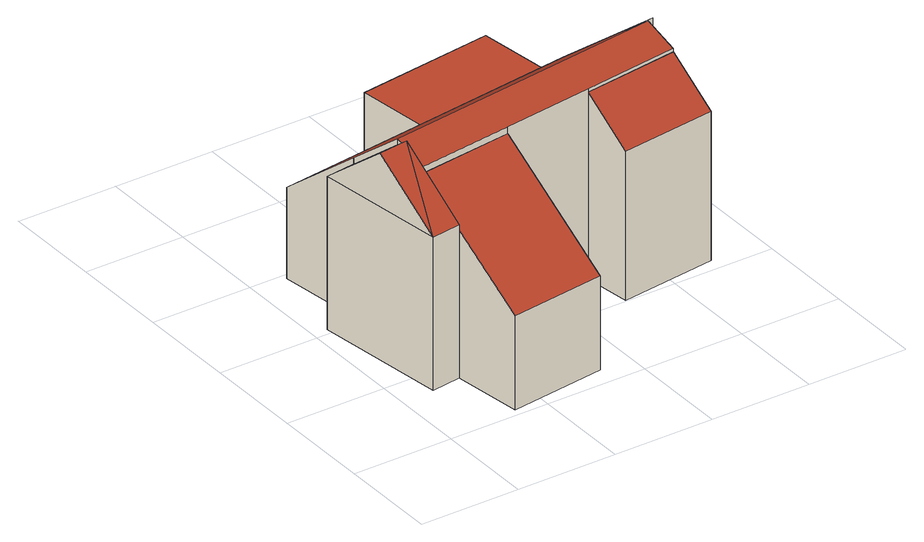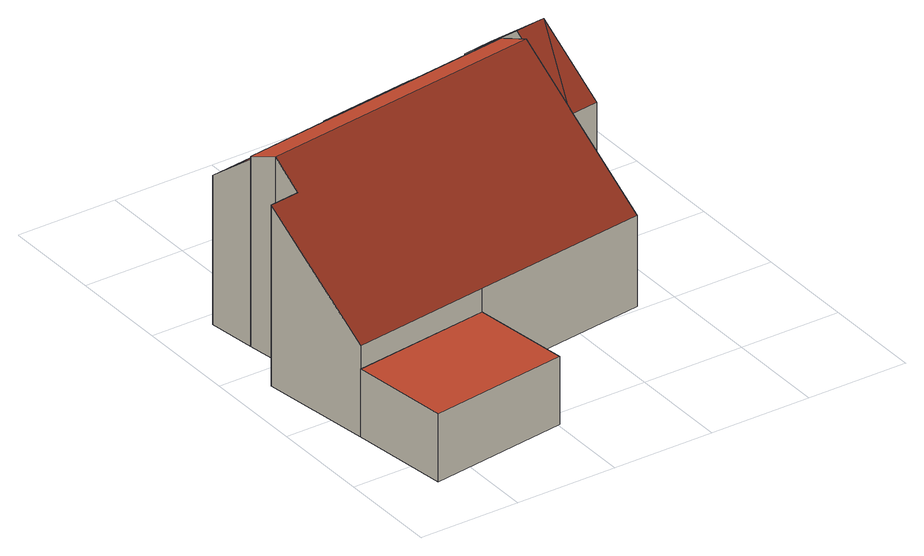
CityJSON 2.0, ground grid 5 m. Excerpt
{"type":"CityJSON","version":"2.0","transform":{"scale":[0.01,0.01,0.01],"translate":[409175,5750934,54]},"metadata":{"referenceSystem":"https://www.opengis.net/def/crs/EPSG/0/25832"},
"CityObjects":{
"building1":{"type":"Building","attributes":{"Gemeindeschluessel":"05515000","Geometrietyp2DReferenz":"3000","function":"31001_1000"},"address":[{"country":"Germany","locality":"Münster","thoroughfareNumber":"65","thoroughfareName":"Paul-Klee-Weg"}],"children":["building1-1","building1-2","building1-3","building1-4","building1-5"]},
"building1-1":{"type":"BuildingPart","attributes":{"roofType":"1000","measuredHeight":3.37},"parents":["building1"],"geometry":[{"type":"Solid","lod":"2","boundaries":[[[[0,1,2,3]],[[4,5,1,0]],[[3,2,6,7]],[[4,0,3,7]],[[1,5,6,2]],[[5,4,7,6]]]],"semantics":{"surfaces":[{"type":"WallSurface"},{"type":"RoofSurface"},{"type":"GroundSurface"},{"type":"ClosureSurface"}],"values":[[0,0,0,1,2,3]]}}]},
"building1-2":{"type":"BuildingPart","attributes":{"roofType":"3100","measuredHeight":10.11},"parents":["building1"],"geometry":[{"type":"Solid","lod":"2","boundaries":[[[[8,9,5,4,10]],[[11,12,9,8]],[[13,14,12,11]],[[15,16,17,14,13]],[[18,19,20,21,22,23]],[[24,25,26,27,28]],[[29,30,25,24]],[[31,32,18,23,15,13,33]],[[11,8,10,34,29,24,28,33,13]],[[6,5,9,12,14,17,21,20,35,36,26,25,30]],[[34,7,6,30,29]],[[7,34,10,4]],[[5,6,7,4]],[[16,15,23,22]],[[21,17,16,22]],[[19,18,32,37]],[[38,35,20,19,37]],[[31,33,39]],[[35,38,40,36]],[[38,37,32,31,39,40]],[[27,39,33,28]],[[40,27,26,36]],[[40,39,27]]]],"semantics":{"surfaces":[{"type":"WallSurface"},{"type":"RoofSurface"},{"type":"GroundSurface"},{"type":"ClosureSurface"}],"values":[[0,0,0,0,0,0,0,1,1,2,0,0,3,0,3,0,3,0,3,3,0,3,3]]}}]},
"building1-3":{"type":"BuildingPart","attributes":{"roofType":"2100","measuredHeight":9.29},"parents":["building1"],"geometry":[{"type":"Solid","lod":"2","boundaries":[[[[41,42,17,16]],[[43,44,42,41]],[[22,21,44,43]],[[43,41,16,22]],[[42,44,21,17]],[[21,22,16,17]]]],"semantics":{"surfaces":[{"type":"WallSurface"},{"type":"RoofSurface"},{"type":"GroundSurface"},{"type":"ClosureSurface"}],"values":[[0,0,0,1,2,3]]}}]},
"building1-4":{"type":"BuildingPart","attributes":{"roofType":"3100","measuredHeight":10.26},"parents":["building1"],"geometry":[{"type":"Solid","lod":"2","boundaries":[[[[45,46,47,48,49]],[[50,51,46,45]],[[27,26,51,50]],[[45,52,50]],[[45,49,53]],[[53,52,45]],[[52,53,31,39,27]],[[27,50,52]],[[46,51,26,36,35,47]],[[54,49,48]],[[36,40,38,35]],[[35,38,54,48,47]],[[26,27,40,36]],[[49,54,37,32,31,53]],[[32,37,38,40,39,31]],[[37,54,38]],[[40,27,39]]]],"semantics":{"surfaces":[{"type":"WallSurface"},{"type":"RoofSurface"},{"type":"GroundSurface"},{"type":"ClosureSurface"}],"values":[[0,0,0,0,1,1,1,1,2,0,3,3,3,0,3,3,3]]}}]},
"building1-5":{"type":"BuildingPart","attributes":{"roofType":"2100","measuredHeight":9.12},"parents":["building1"],"geometry":[{"type":"Solid","lod":"2","boundaries":[[[[48,47,55,56]],[[57,58,20,19]],[[56,55,58,57]],[[19,37,54,48,56,57]],[[47,35,20,58,55]],[[48,54,38,35,47]],[[54,37,38]],[[35,38,37,19,20]]]],"semantics":{"surfaces":[{"type":"WallSurface"},{"type":"RoofSurface"},{"type":"GroundSurface"},{"type":"ClosureSurface"}],"values":[[0,0,0,1,2,3,3,3]]}}]}
},
"vertices":[
[1679,2166,417],[1679,2166,80],[989,2075,80],[989,2075,417],[1743,1678,417],[1743,1678,80],[1053,1587,80],[1053,1587,417],
[1816,1119,979],[1816,1119,80],[1743,1678,532],[1666,1100,979],[1666,1100,80],[1684,960,1091],[1684,960,80],[1705,804,1024],[1705,804,1009],[1705,804,80],[764,681,1024],[764,681,992],[764,681,80],[1222,741,80],[1222,741,1009],[1222,741,1024],[228,1052,869],[228,1052,80],[227,1052,80],[227,1052,840],[227,1052,869],[173,1472,532],[173,1472,80],[266,751,1081],[283,618,1024],[263,774,1091],[1053,1587,532],[283,618,80],[263,774,80],[283,618,992],[283,618,840],[263,774,1063],[263,774,840],
[1736,568,820],[1736,568,80],[1253,505,820],[1253,505,80],
[163,367,840],[163,367,80],[312,387,80],[312,387,815],[312,387,840],[76,1032,840],[76,1032,80],[120,700,1106],[270,719,1106],[308,419,840],
[358,37,80],[358,37,547],[840,100,547],[840,100,80]
]}
